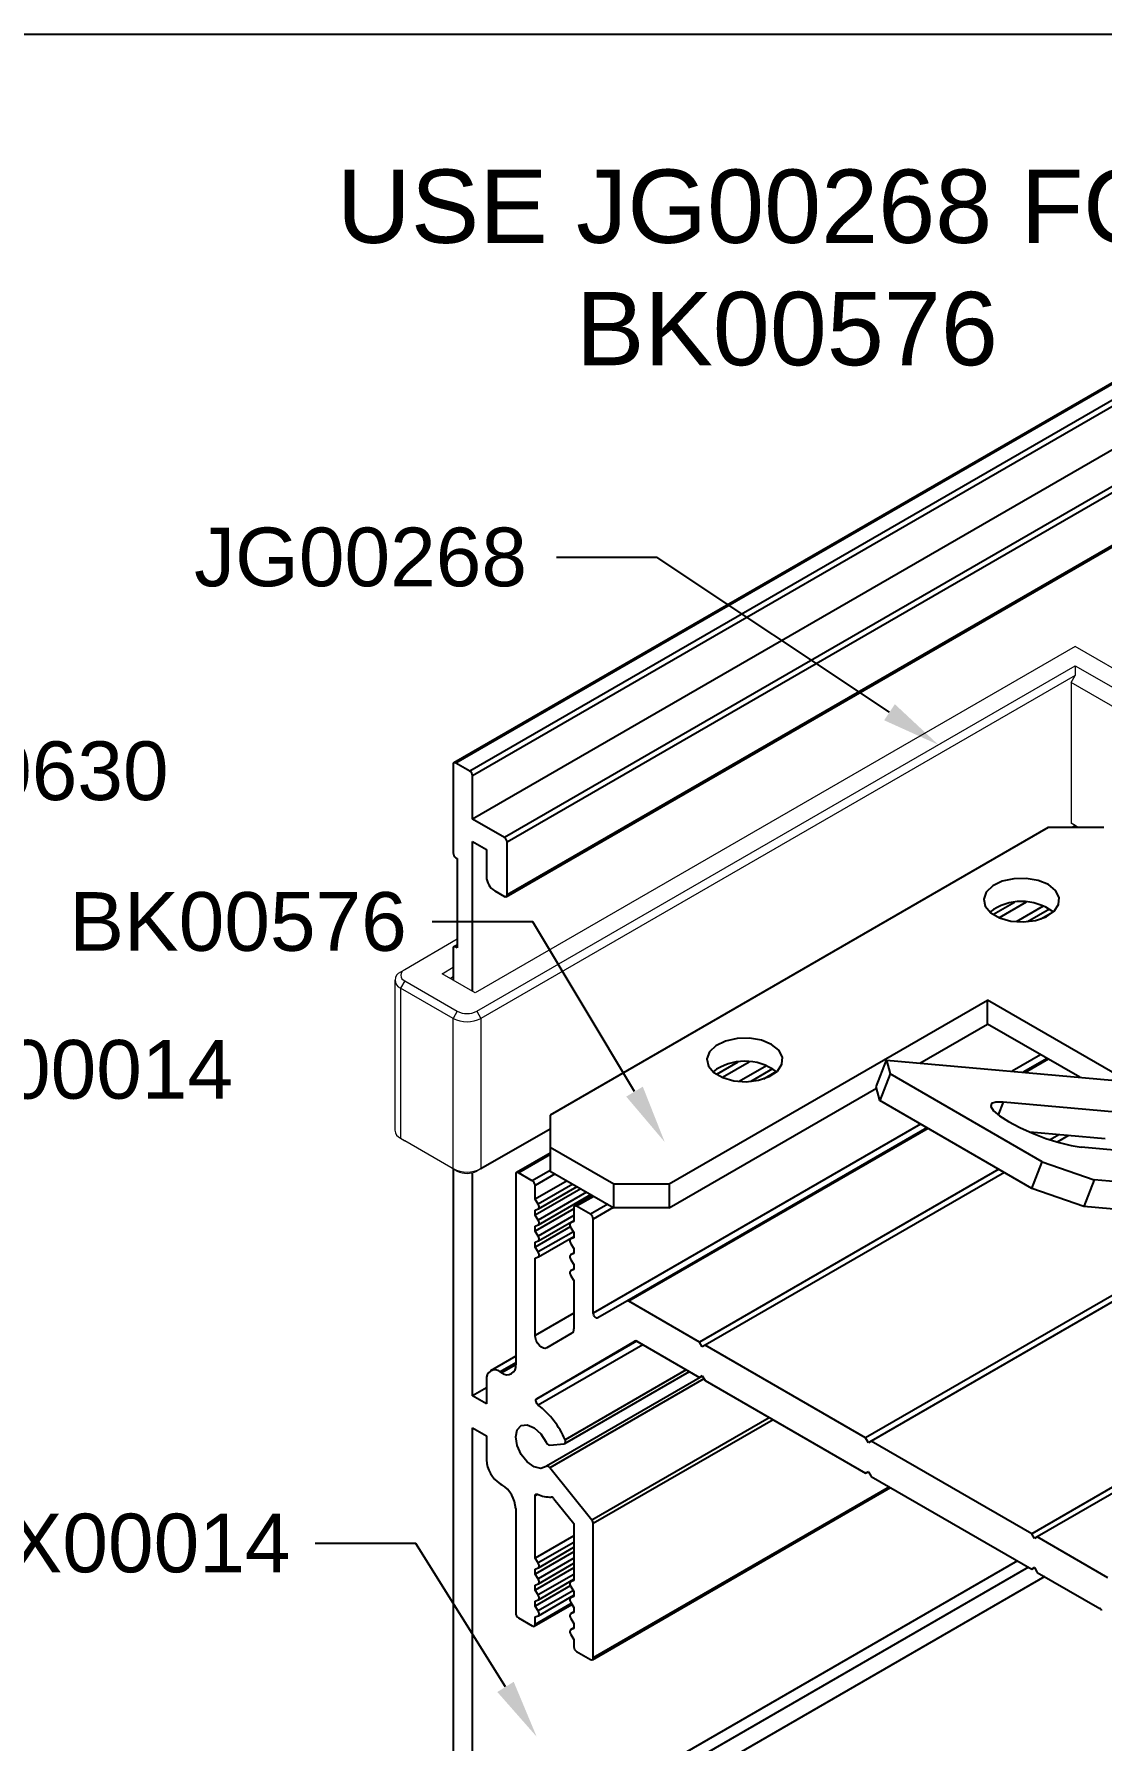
# Model space of a CAD drawing. Extents: x -0.1 to 11.3, y -13.9 to 0.
# Drawn here: x 5.512 to 8.239, y -4.361 to 0 of the extents above; entities that cross this region are included whole.
import ezdxf
from ezdxf import colors
from ezdxf.entities.mleader import LeaderData, LeaderLine
from ezdxf.math import Vec2, Vec3

# ---------------------------------------------------------------- set-up
doc = ezdxf.new("R2010")
doc.units = 0
doc.header["$LTSCALE"] = 0.5
doc.header["$MEASUREMENT"] = 0
for name, color, linetype in [('Brackets', 181, 'CONTINUOUS'), ('FAB DWG', 221, 'CONTINUOUS'), ('Housing', 150, 'CONTINUOUS')]:
    doc.layers.add(name, color=color, linetype=linetype)
doc.layers.add('Jig', color=41, linetype='CONTINUOUS', lineweight=13)
doc.layers.add('Text-Unprinted', color=131, linetype='CONTINUOUS', plot=False)
doc.styles.get("Standard").update_dxf_attribs({"font": 'arial.ttf'})

msp = doc.modelspace()

# ---------------------------------------------------------------- linework, layer by layer
at = {"layer": 'Brackets', "linetype": 'Continuous', "lineweight": 25, "transparency": 16777216}
for p, q in [((8.1027, -2.0274), (6.8299, -2.7622)), ((8.2441, -2.0274), (8.1027, -2.0274)), ((7.1339, -2.9377), (7.9471, -2.4683)), ((8.306, -2.6754), (7.9471, -2.4683)), ((7.9471, -2.5293), (7.9471, -2.4683)), ((7.7745, -2.6289), (7.9471, -2.5293)), ((8.183, -2.6654), (7.9471, -2.5293)), ((7.6626, -2.6893), (7.689, -2.6213)), ((7.6985, -2.6566), (7.6721, -2.7247)), ((7.689, -2.6213), (7.6985, -2.6566)), ((7.689, -2.6213), (8.3031, -2.6762)), ((8.0874, -2.8811), (7.6985, -2.6566)), ((7.1339, -2.9987), (7.6636, -2.6929)), ((7.6721, -2.7247), (7.6626, -2.6893)), ((8.061, -2.9492), (7.6721, -2.7247)), ((7.9877, -2.7288), (7.975, -2.7616)), ((8.2748, -2.7545), (7.9877, -2.7288)), ((6.8299, -2.7622), (6.8299, -2.8438)), ((8.2483, -2.8226), (8.0552, -2.8053)), ((6.8299, -2.8438), (6.8299, -2.9048)), ((6.8299, -2.8438), (6.9925, -2.9377)), ((8.4736, -2.8693), (8.1865, -2.8436)), ((6.8299, -2.9048), (6.9925, -2.9987)), ((8.061, -2.9492), (8.0874, -2.8811)), ((8.0874, -2.8811), (8.2194, -2.9274)), ((6.9925, -2.9377), (7.1339, -2.9377)), ((6.9925, -2.9987), (6.9925, -2.9377)), ((7.1339, -2.9377), (7.1339, -2.9987)), ((8.193, -2.9955), (8.061, -2.9492)), ((8.2194, -2.9274), (8.193, -2.9955)), ((8.7936, -2.9788), (8.2194, -2.9274)), ((7.1339, -2.9987), (6.9925, -2.9987)), ((8.688, -3.0398), (8.193, -2.9955))]:
    msp.add_line(p, q, dxfattribs=at)
at = {"layer": 'Brackets', "linetype": 'Continuous', "lineweight": 25, "transparency": 16777216, "flags": 128}
for points in [[(8.1029, -2.173), (8.0769, -2.1624), (8.0464, -2.1571), (8.0146, -2.1579), (7.9849, -2.1645), (7.9606, -2.1764), (7.9443, -2.1922), (7.9378, -2.2102), (7.9417, -2.2285), (7.9557, -2.245), (7.9782, -2.258), (8.0068, -2.2661), (8.0384, -2.2683), (8.0696, -2.2646), (8.097, -2.2551), (8.1176, -2.2411), (8.1291, -2.224), (8.1305, -2.2056), (8.1214, -2.188), (8.1029, -2.173)], [(7.3958, -2.5812), (7.3698, -2.5706), (7.3393, -2.5653), (7.3075, -2.5661), (7.2778, -2.5728), (7.2535, -2.5846), (7.2372, -2.6004), (7.2307, -2.6184), (7.2346, -2.6367), (7.2486, -2.6532), (7.2711, -2.6662), (7.2997, -2.6743), (7.3313, -2.6765), (7.3625, -2.6728), (7.3899, -2.6634), (7.4105, -2.6493), (7.422, -2.6322), (7.4233, -2.6138), (7.4143, -2.5962), (7.3958, -2.5812)], [(7.9877, -2.7288), (7.9688, -2.7288), (7.9579, -2.7327), (7.9559, -2.7402), (7.9628, -2.7509), (7.9782, -2.7639), (8.001, -2.7785), (8.0297, -2.7937), (8.0622, -2.8083), (8.0965, -2.8214), (8.1301, -2.8321), (8.1608, -2.8397), (8.1865, -2.8436)]]:
    msp.add_lwpolyline(points, dxfattribs=at)
at = {"layer": 'Brackets', "linetype": 'Continuous', "lineweight": 25, "transparency": 16777216}
for centre in [(8.0345, -2.3512), (7.3274, -2.7594)]:
    msp.add_arc(centre, 0.1352, 53.5197, 126.8533, dxfattribs=at)
at = {"layer": 'Housing', "linetype": 'Continuous', "lineweight": 25, "transparency": 16777216}
for p, q in [((9.0631, -0.4311), (6.5845, -1.862)), ((9.0657, -0.433), (6.5895, -1.8625)), ((9.0962, -0.4562), (6.6248, -1.8829)), ((9.1084, -0.4655), (6.6319, -1.8952)), ((9.19, -0.5287), (6.6319, -2.0054)), ((9.2586, -0.5829), (6.7132, -2.0523)), ((9.2705, -0.5924), (6.7203, -2.0646)), ((6.7182, -2.2039), (9.3698, -0.6732)), ((9.3673, -0.6712), (6.7203, -2.1993)), ((6.5824, -1.8666), (6.5824, -2.092)), ((6.6248, -1.8829), (6.5895, -1.8625)), ((6.6319, -2.0054), (6.6319, -1.8952)), ((6.7132, -2.0523), (6.6319, -2.0054)), ((6.6319, -2.0626), (6.6673, -2.083)), ((6.6319, -2.4455), (6.6319, -2.0626)), ((6.6673, -2.083), (6.6673, -2.1524)), ((6.7203, -2.1993), (6.7203, -2.0646)), ((6.5895, -2.1042), (6.593, -2.1062)), ((6.593, -2.1062), (6.593, -2.3349)), ((6.6885, -2.1891), (6.7132, -2.2034)), ((8.0164, -2.2187), (7.9624, -2.2498)), ((8.0457, -2.2181), (7.9772, -2.2576)), ((8.0898, -2.2277), (8.0204, -2.2678)), ((8.1053, -2.2355), (8.0495, -2.2677)), ((8.0833, -2.2607), (8.1149, -2.2425)), ((6.5824, -2.3369), (6.5824, -2.4169)), ((6.593, -2.3274), (6.5845, -2.3323)), ((6.593, -2.3308), (6.5895, -2.3328)), ((6.593, -2.3349), (6.5895, -2.3328)), ((8.0831, -2.6078), (8.01, -2.65)), ((7.3092, -2.6269), (7.2553, -2.658)), ((7.3386, -2.6263), (7.2701, -2.6658)), ((7.3827, -2.6359), (7.3133, -2.676)), ((7.3982, -2.6437), (7.3424, -2.6759)), ((7.3762, -2.6689), (7.4078, -2.6507)), ((8.0996, -2.6173), (8.0385, -2.6525)), ((8.1025, -2.619), (8.0436, -2.653)), ((7.7763, -2.7849), (6.9402, -3.2676)), ((7.7928, -2.7944), (7.0261, -3.237)), ((7.7957, -2.7961), (7.0311, -3.2375)), ((8.1295, -2.812), (8.107, -2.8249)), ((8.154, -2.8141), (8.1253, -2.8307)), ((6.8299, -2.8594), (6.7443, -2.9088)), ((6.8299, -2.8628), (6.7493, -2.9093)), ((6.5824, -2.8987), (6.5824, -5.0544)), ((6.6319, -3.4793), (6.6319, -2.909)), ((6.7422, -2.9134), (6.7422, -3.4)), ((6.7846, -2.9297), (6.7493, -2.9093)), ((6.8299, -2.9036), (6.7846, -2.9297)), ((6.843, -2.9124), (6.7917, -2.942)), ((7.9764, -2.9003), (7.2117, -3.3418)), ((7.9905, -2.9085), (7.2259, -3.3499)), ((6.8734, -2.9299), (6.7917, -2.9771)), ((6.7917, -2.9771), (6.7917, -2.942)), ((6.9088, -2.9503), (6.7917, -3.0179)), ((6.8879, -2.9383), (6.7996, -2.9893)), ((6.9232, -2.9587), (6.7996, -3.0301)), ((6.8, -3.0016), (6.8988, -2.9446)), ((6.8, -3.0424), (6.9341, -2.965)), ((6.7996, -2.9893), (6.7917, -2.9771)), ((6.8907, -3.0016), (6.7917, -3.0588)), ((6.7917, -3.0049), (6.7996, -3.0018)), ((6.7917, -3.0179), (6.7917, -3.0049)), ((6.8907, -2.9991), (6.8907, -3.0342)), ((6.939, -2.9678), (6.8928, -2.9945)), ((6.942, -2.9695), (6.8978, -2.995)), ((6.9331, -3.0154), (6.8978, -2.995)), ((6.9773, -2.9899), (6.9331, -3.0154)), ((6.9915, -2.9981), (6.9402, -3.0277)), ((6.7996, -3.0301), (6.7917, -3.0179)), ((6.7917, -3.0457), (6.7996, -3.0426)), ((6.7917, -3.0588), (6.7917, -3.0457)), ((6.8816, -3.0477), (6.7917, -3.0996)), ((6.8907, -3.0183), (6.7996, -3.0709)), ((6.8, -3.0832), (6.8907, -3.0309)), ((6.8907, -3.0327), (6.8824, -3.0375)), ((6.8907, -3.0328), (6.8828, -3.0373)), ((6.8907, -3.0342), (6.8828, -3.0373)), ((6.8828, -3.0498), (6.8907, -3.062)), ((6.9402, -3.2676), (6.9402, -3.0277)), ((8.5974, -3.0317), (7.636, -3.5867)), ((8.6219, -3.0339), (7.6501, -3.5949)), ((6.7996, -3.0709), (6.7917, -3.0588)), ((6.7917, -3.0865), (6.7996, -3.0834)), ((6.7917, -3.0996), (6.7917, -3.0865)), ((6.8894, -3.0599), (6.7996, -3.1117)), ((6.8, -3.124), (6.8907, -3.0717)), ((6.8907, -3.0736), (6.8824, -3.0784)), ((6.8907, -3.0736), (6.8828, -3.0782)), ((6.8907, -3.0751), (6.8828, -3.0782)), ((6.8828, -3.0907), (6.8907, -3.1028)), ((6.8907, -3.062), (6.8907, -3.0751)), ((6.7996, -3.1117), (6.7917, -3.0996)), ((6.7917, -3.1273), (6.7996, -3.1243)), ((6.7917, -3.325), (6.7917, -3.1273)), ((6.8907, -3.1144), (6.8824, -3.1192)), ((6.8907, -3.1144), (6.8828, -3.119)), ((6.8907, -3.1159), (6.8828, -3.119)), ((6.8828, -3.1315), (6.8907, -3.1437)), ((6.8907, -3.1028), (6.8907, -3.1159)), ((6.8907, -3.1552), (6.8824, -3.16)), ((6.8907, -3.1553), (6.8828, -3.1598)), ((6.8907, -3.1567), (6.8828, -3.1598)), ((6.8828, -3.1723), (6.8907, -3.1845)), ((6.8907, -3.1437), (6.8907, -3.1567)), ((6.8907, -3.1845), (6.8907, -3.3081)), ((6.8907, -3.2679), (6.7917, -3.325)), ((7.0261, -3.237), (6.9523, -3.2803)), ((7.2117, -3.3418), (7.0311, -3.2375)), ((6.7959, -3.4866), (7.0467, -3.3393)), ((7.0508, -3.3394), (6.7959, -3.4866)), ((7.0669, -3.3486), (6.7999, -3.5027)), ((6.8856, -3.3195), (6.8219, -3.3568)), ((7.0517, -3.3398), (7.2117, -3.4322)), ((7.2188, -3.354), (7.2117, -3.3418)), ((7.2259, -3.3499), (7.2188, -3.354)), ((7.636, -3.5867), (7.2259, -3.3499)), ((6.7422, -3.3782), (6.6776, -3.4155)), ((6.7422, -3.3952), (6.7026, -3.418)), ((6.7422, -3.4001), (6.7069, -3.4205)), ((6.6673, -3.4384), (6.6673, -3.4997)), ((6.7069, -3.4205), (6.7026, -3.418)), ((7.2193, -3.429), (6.8205, -3.6592)), ((7.223, -3.4354), (6.8291, -3.6628)), ((6.8675, -3.6012), (7.186, -3.4173)), ((7.1778, -3.4126), (6.8683, -3.5913)), ((7.2188, -3.4281), (7.2117, -3.4322)), ((7.2117, -3.4322), (7.2188, -3.4281)), ((7.2188, -3.4281), (7.2259, -3.4404)), ((7.2259, -3.4404), (7.636, -3.6771)), ((6.6673, -3.4588), (6.6319, -3.4793)), ((6.6673, -3.4997), (6.6319, -3.4793)), ((8.6542, -3.4887), (8.0602, -3.8316)), ((6.6318, -3.5609), (6.6673, -3.5813)), ((6.6318, -4.7046), (6.6318, -3.5609)), ((7.3899, -3.535), (6.9367, -3.7967)), ((7.3995, -3.5406), (6.9402, -3.8058)), ((6.6673, -3.5813), (6.6673, -3.6426)), ((6.8291, -3.605), (6.866, -3.6017)), ((7.6431, -3.599), (7.636, -3.5867)), ((7.6501, -3.5949), (7.6431, -3.599)), ((8.0602, -3.8316), (7.6501, -3.5949)), ((6.9367, -3.7967), (6.8291, -3.6628)), ((8.382, -3.6622), (8.0744, -3.8398)), ((6.7026, -3.7038), (6.7069, -3.7063)), ((7.6431, -3.673), (7.636, -3.6771)), ((7.636, -3.6771), (7.6431, -3.673)), ((7.6431, -3.673), (7.6501, -3.6853)), ((7.6501, -3.6853), (8.0602, -3.922)), ((6.7988, -3.731), (6.7917, -3.7351)), ((6.7917, -3.894), (6.7917, -3.7351)), ((6.8397, -3.7421), (6.8907, -3.8055)), ((6.9381, -4.1534), (7.6996, -3.7138)), ((7.6966, -3.7121), (6.9402, -4.1488)), ((6.7422, -3.7675), (6.7422, -4.0345)), ((6.8907, -3.8369), (6.7917, -3.894)), ((6.8907, -3.8055), (6.8907, -3.9512)), ((6.9402, -4.1488), (6.9402, -3.8058)), ((8.0673, -3.8439), (8.0602, -3.8316)), ((6.8907, -3.8777), (6.7917, -3.9349)), ((6.8907, -3.8536), (6.7996, -3.9062)), ((6.8, -3.9185), (6.8907, -3.8662)), ((8.0744, -3.8398), (8.0673, -3.8439)), ((8.2551, -3.9441), (8.0744, -3.8398)), ((8.0517, -3.9171), (6.6248, -4.7408)), ((8.0238, -3.901), (6.6318, -4.7046)), ((6.7996, -3.9062), (6.7917, -3.894)), ((6.8907, -3.9186), (6.7917, -3.9757)), ((6.7917, -3.9218), (6.7996, -3.9187)), ((6.7917, -3.9349), (6.7917, -3.9218)), ((6.8907, -3.8944), (6.7996, -3.947)), ((6.8, -3.9593), (6.8907, -3.907)), ((8.0673, -3.9179), (8.0602, -3.922)), ((8.0602, -3.922), (8.0673, -3.9179)), ((8.0673, -3.9179), (8.0744, -3.9302)), ((8.0935, -3.9412), (6.6318, -4.785)), ((6.7996, -3.947), (6.7917, -3.9349)), ((6.7917, -3.9626), (6.7996, -3.9596)), ((6.7917, -3.9757), (6.7917, -3.9626)), ((6.8816, -3.9646), (6.7917, -4.0165)), ((6.8907, -3.9353), (6.7996, -3.9879)), ((6.8, -4.0002), (6.8907, -3.9478)), ((6.8907, -3.9497), (6.8824, -3.9545)), ((6.8907, -3.9497), (6.8828, -3.9543)), ((6.8907, -3.9512), (6.8828, -3.9543)), ((6.8828, -3.9668), (6.8907, -3.979)), ((8.0744, -3.9302), (8.2344, -4.0226)), ((6.7996, -3.9879), (6.7917, -3.9757)), ((6.7917, -4.0035), (6.7996, -4.0004)), ((6.7917, -4.0165), (6.7917, -4.0035)), ((6.8842, -4.0097), (6.7917, -4.0631)), ((6.8894, -3.9769), (6.7996, -4.0287)), ((6.8, -4.041), (6.8907, -3.9886)), ((6.8907, -3.9905), (6.8824, -3.9953)), ((6.8907, -3.9906), (6.8828, -3.9951)), ((6.8907, -3.992), (6.8828, -3.9951)), ((6.8828, -4.0076), (6.8907, -4.0198)), ((6.8907, -3.979), (6.8907, -3.992)), ((6.7493, -4.0467), (6.7846, -4.0672)), ((6.7896, -4.0676), (6.8858, -4.0122)), ((6.7996, -4.0287), (6.7917, -4.0165)), ((6.7917, -4.0443), (6.7996, -4.0412)), ((6.7917, -4.0631), (6.7917, -4.0443)), ((6.8907, -4.0313), (6.8824, -4.0362)), ((6.8907, -4.0314), (6.8828, -4.0359)), ((6.8907, -4.0328), (6.8828, -4.0359)), ((6.8828, -4.0484), (6.8907, -4.0606)), ((6.8907, -4.0198), (6.8907, -4.0328)), ((6.8907, -4.0722), (6.8824, -4.077)), ((6.8907, -4.0722), (6.8828, -4.0768)), ((6.8907, -4.0737), (6.8828, -4.0768)), ((6.8828, -4.0893), (6.8907, -4.1014)), ((6.8907, -4.0606), (6.8907, -4.0737)), ((6.8907, -4.1014), (6.8907, -4.1202)), ((6.8978, -4.1325), (6.9331, -4.1529))]:
    msp.add_line(p, q, dxfattribs=at)
at = {"layer": 'Housing', "linetype": 'Continuous', "transparency": 16777216}
msp.add_line((6.6531, -2.8987), (6.8299, -2.7966), dxfattribs=at)
at = {"layer": 'Housing', "linetype": 'Continuous', "lineweight": 25, "transparency": 16777216, "flags": 128}
for points in [[(6.7996, -3.0018), (6.8006, -3.0011), (6.8014, -3), (6.8019, -2.9986), (6.8021, -2.997), (6.8019, -2.9951), (6.8014, -2.9931), (6.8006, -2.9912), (6.7996, -2.9893)], [(6.7996, -3.0426), (6.8006, -3.0419), (6.8014, -3.0409), (6.8019, -3.0395), (6.8021, -3.0378), (6.8019, -3.0359), (6.8014, -3.034), (6.8006, -3.032), (6.7996, -3.0301)], [(6.8828, -3.0373), (6.8818, -3.038), (6.881, -3.0391), (6.8805, -3.0405), (6.8803, -3.0421), (6.8805, -3.044), (6.881, -3.046), (6.8818, -3.0479), (6.8828, -3.0498)], [(6.7996, -3.0834), (6.8006, -3.0828), (6.8014, -3.0817), (6.8019, -3.0803), (6.8021, -3.0786), (6.8019, -3.0768), (6.8014, -3.0748), (6.8006, -3.0728), (6.7996, -3.0709)], [(6.8828, -3.0782), (6.8818, -3.0788), (6.881, -3.0799), (6.8805, -3.0813), (6.8803, -3.083), (6.8805, -3.0848), (6.881, -3.0868), (6.8818, -3.0888), (6.8828, -3.0907)], [(6.7996, -3.1243), (6.8006, -3.1236), (6.8014, -3.1225), (6.8019, -3.1211), (6.8021, -3.1195), (6.8019, -3.1176), (6.8014, -3.1156), (6.8006, -3.1136), (6.7996, -3.1117)], [(6.8828, -3.119), (6.8818, -3.1197), (6.881, -3.1207), (6.8805, -3.1221), (6.8803, -3.1238), (6.8805, -3.1256), (6.881, -3.1276), (6.8818, -3.1296), (6.8828, -3.1315)], [(6.8828, -3.1598), (6.8818, -3.1605), (6.881, -3.1615), (6.8805, -3.1629), (6.8803, -3.1646), (6.8805, -3.1665), (6.881, -3.1684), (6.8818, -3.1704), (6.8828, -3.1723)], [(6.9523, -3.2803), (6.9506, -3.2808), (6.9487, -3.2805), (6.9466, -3.2794), (6.9446, -3.2776), (6.9428, -3.2754), (6.9414, -3.2728), (6.9405, -3.2701), (6.9402, -3.2676)], [(6.8219, -3.3568), (6.8178, -3.358), (6.8129, -3.3572), (6.8077, -3.3546), (6.8027, -3.3502), (6.7982, -3.3445), (6.7947, -3.3381), (6.7925, -3.3314), (6.7917, -3.325)], [(6.7999, -3.5027), (6.798, -3.501), (6.7964, -3.4989), (6.7951, -3.4964), (6.7942, -3.4939), (6.7939, -3.4915), (6.794, -3.4894), (6.7947, -3.4877), (6.7959, -3.4866)], [(6.8199, -3.6596), (6.8063, -3.665), (6.7892, -3.661), (6.7715, -3.6482), (6.7562, -3.6288), (6.7459, -3.606), (6.7422, -3.5838), (6.7459, -3.5657), (6.7562, -3.5549), (6.7715, -3.5532), (6.7892, -3.5608), (6.8063, -3.5766), (6.8199, -3.5977)], [(6.866, -3.6017), (6.8672, -3.6014), (6.8681, -3.6007), (6.8689, -3.5997), (6.8694, -3.5984), (6.8695, -3.5968), (6.8694, -3.5951), (6.869, -3.5932), (6.8683, -3.5913)], [(6.8291, -3.6628), (6.8279, -3.6615), (6.8267, -3.6605), (6.8254, -3.6596), (6.8242, -3.659), (6.823, -3.6587), (6.8218, -3.6587), (6.8208, -3.659), (6.8199, -3.6596)], [(6.7917, -3.7351), (6.7918, -3.7337), (6.7922, -3.7325), (6.7927, -3.7315), (6.7935, -3.7307), (6.7944, -3.7303), (6.7955, -3.7301), (6.7967, -3.7302), (6.7979, -3.7306)], [(6.7996, -3.9187), (6.8006, -3.9181), (6.8014, -3.917), (6.8019, -3.9156), (6.8021, -3.9139), (6.8019, -3.9121), (6.8014, -3.9101), (6.8006, -3.9081), (6.7996, -3.9062)], [(6.7996, -3.9596), (6.8006, -3.9589), (6.8014, -3.9578), (6.8019, -3.9564), (6.8021, -3.9548), (6.8019, -3.9529), (6.8014, -3.9509), (6.8006, -3.9489), (6.7996, -3.947)], [(6.8828, -3.9543), (6.8818, -3.9549), (6.881, -3.956), (6.8805, -3.9574), (6.8803, -3.9591), (6.8805, -3.9609), (6.881, -3.9629), (6.8818, -3.9649), (6.8828, -3.9668)], [(6.7996, -4.0004), (6.8006, -3.9997), (6.8014, -3.9987), (6.8019, -3.9973), (6.8021, -3.9956), (6.8019, -3.9937), (6.8014, -3.9918), (6.8006, -3.9898), (6.7996, -3.9879)], [(6.8828, -3.9951), (6.8818, -3.9958), (6.881, -3.9968), (6.8805, -3.9982), (6.8803, -3.9999), (6.8805, -4.0018), (6.881, -4.0037), (6.8818, -4.0057), (6.8828, -4.0076)], [(6.7996, -4.0412), (6.8006, -4.0405), (6.8014, -4.0395), (6.8019, -4.0381), (6.8021, -4.0364), (6.8019, -4.0345), (6.8014, -4.0326), (6.8006, -4.0306), (6.7996, -4.0287)], [(6.8828, -4.0359), (6.8818, -4.0366), (6.881, -4.0377), (6.8805, -4.0391), (6.8803, -4.0407), (6.8805, -4.0426), (6.881, -4.0446), (6.8818, -4.0465), (6.8828, -4.0484)], [(6.8828, -4.0768), (6.8818, -4.0774), (6.881, -4.0785), (6.8805, -4.0799), (6.8803, -4.0816), (6.8805, -4.0834), (6.881, -4.0854), (6.8818, -4.0874), (6.8828, -4.0893)]]:
    msp.add_lwpolyline(points, dxfattribs=at)
at = {"layer": 'Housing', "linetype": 'Continuous', "lineweight": 25, "transparency": 16777216}
for centre, radius, start, end in [((6.5867, -1.8659), 0.00437, 50.7967, 189.214), ((6.6165, -1.8959), 0.0154, 2.6055, 57.3945), ((6.5978, -2.0913), 0.0154, 182.6055, 237.3945), ((6.7049, -2.0653), 0.0154, 2.6055, 57.3945), ((6.7133, -2.1503), 0.0461, 182.6055, 237.3945), ((6.716, -2.2), 0.00437, 230.7967, 9.214), ((6.5867, -2.3362), 0.00437, 50.7967, 189.214), ((6.7465, -2.9127), 0.00437, 50.7967, 189.214), ((6.7764, -2.9427), 0.0154, 2.6055, 57.3945), ((6.895, -2.9984), 0.00437, 50.7967, 189.214), ((6.9248, -3.0284), 0.0154, 2.6055, 57.3945), ((7.0281, -3.2416), 0.00502, 54.3223, 114.692), ((6.8782, -3.3093), 0.0126, 306.0752, 5.561), ((7.0488, -3.3439), 0.00502, 54.3223, 114.692), ((6.7207, -3.4035), 0.0218, 230.7967, 9.214), ((6.6888, -3.4349), 0.0218, 50.7967, 189.214), ((6.6615, -3.6802), 0.2251, 23.2497, 52.0516), ((6.8305, -3.5939), 0.0112, 199.9889, 262.5983), ((6.744, -3.6391), 0.0768, 182.6055, 237.3945), ((6.6654, -3.771), 0.0768, 2.6055, 57.3945), ((6.8316, -3.6576), 0.0804, 245.2098, 270.8907), ((6.832, -3.7473), 0.00936, 33.8979, 84.4975), ((6.9249, -3.8065), 0.0153, 2.6393, 39.7721), ((6.7576, -4.0338), 0.0154, 182.6055, 237.3945), ((8.2268, -4.0348), 0.0144, 28.7165, 58.0326), ((6.7874, -4.0638), 0.00437, 230.7967, 9.214), ((6.9061, -4.1195), 0.0154, 182.6055, 237.3945), ((6.9359, -4.1495), 0.00437, 230.7967, 9.214)]:
    msp.add_arc(centre, radius, start, end, dxfattribs=at)
at = {"layer": 'Jig', "linetype": 'Continuous', "transparency": 16777216}
for p, q in [((8.1716, -1.5648), (6.639, -2.4496)), ((9.7073, -2.4513), (8.1716, -1.5648)), ((6.6425, -2.4965), (8.1716, -1.6138)), ((8.1716, -1.6383), (6.6531, -2.5149)), ((8.161, -1.6567), (8.1716, -1.6383)), ((8.161, -1.6567), (8.161, -2.0159)), ((8.5358, -1.873), (8.161, -1.6567)), ((8.1716, -1.6138), (8.1716, -1.6383)), ((8.1716, -1.6138), (8.557, -1.8363)), ((8.1716, -2.0221), (8.161, -2.0159)), ((8.161, -2.0159), (8.1809, -2.0274)), ((8.1624, -2.0274), (8.1716, -2.0221)), ((8.1716, -2.0221), (8.1624, -2.0274)), ((8.1716, -2.0221), (8.1716, -2.0221)), ((8.1809, -2.0274), (8.1716, -2.0221)), ((6.593, -2.3128), (6.4587, -2.3904)), ((6.4587, -2.3904), (6.4481, -2.3965)), ((6.5541, -2.4006), (6.5824, -2.3843)), ((6.4334, -2.4169), (6.4334, -2.8007)), ((6.4587, -2.419), (6.4481, -2.4374)), ((6.5824, -2.5149), (6.4481, -2.4374)), ((6.4481, -2.4374), (6.4481, -2.8211)), ((6.4587, -2.419), (6.593, -2.4965)), ((6.639, -2.4496), (6.5541, -2.4006)), ((6.5824, -2.4088), (6.5753, -2.4129)), ((6.593, -2.4965), (6.5824, -2.5149)), ((6.5824, -2.8987), (6.5824, -2.5149)), ((6.6425, -2.4965), (6.6531, -2.5149)), ((6.6531, -2.5149), (6.6531, -2.8987)), ((6.4481, -2.8211), (6.5824, -2.8987)), ((6.4481, -2.8211), (6.4587, -2.8273)), ((6.593, -2.9048), (6.4587, -2.8273)), ((6.8299, -2.7966), (6.6425, -2.9048)), ((6.5824, -2.8987), (6.593, -2.9048)), ((6.6531, -2.8987), (6.6425, -2.9048))]:
    msp.add_line(p, q, dxfattribs=at)
for centre, radius, start, end in [((6.4558, -2.4169), 0.0218, 110.7834, 249.2166), ((6.4641, -2.4047), 0.0153, 110.7834, 249.2166), ((6.6178, -2.4467), 0.0769, 242.6097, 297.3903), ((6.6178, -2.4488), 0.0538, 242.6097, 297.3903), ((6.4584, -2.7982), 0.0251, 185.6948, 245.6253), ((6.6178, -2.8305), 0.0769, 242.6097, 297.3903), ((6.6178, -2.857), 0.0538, 242.6097, 297.3903)]:
    msp.add_arc(centre, radius, start, end, dxfattribs=at)
at = {"layer": 'Text-Unprinted', "transparency": 16777216}
msp.add_lwpolyline([(0, 0), (11.3039, 0), (11.3039, -13.9431), (0, -13.9431)], close=True, dxfattribs=at)

# ---------------------------------------------------------------- texts
at = {"layer": 'FAB DWG', "transparency": 16777216, "insert": (7.4351, -0.5973), "char_height": 0.1875, "attachment_point": 5}
msp.add_mtext_dynamic_manual_height_columns('USE JG00268 FOR BK00576', width=2.949978, gutter_width=0.625, heights=[0], dxfattribs=at)

# ---------------------------------------------------------------- leaders
at = {"layer": 'FAB DWG', "transparency": 16777216}
ml = msp.add_multileader_mtext('Standard', dxfattribs=at)
ml.set_content('JG00268', color=256)
ml.set_leader_properties()
ml.build(insert=Vec2(0, 0))
ml.multileader.update_dxf_attribs({"dogleg_length": 0.36, "arrow_head_size": 0.15})
ctx = ml.context
ctx.base_point, ctx.char_height, ctx.arrow_head_size, ctx.landing_gap_size, ctx.plane_origin = Vec3(5.8306, -1.3371), 0.15, 0.15, 0.09, Vec3(6.8991, -3.0267)
notes = []
notes.append((ctx, [(1, (1, 1, 0), (7.1032, -1.3371), (-1, 0), 0.257, [(0, [(7.8218, -1.8157)], 0, [])])]))
ctx.mtext.insert, ctx.mtext.width, ctx.mtext.defined_height, ctx.mtext.flow_direction = Vec3(5.9206, -1.2608), 2.307685, 0.426, 5
ml = msp.add_multileader_mtext('Standard', dxfattribs=at)
ml.set_content('BK00630', color=256)
ml.set_leader_properties()
ml.build(insert=Vec2(0, 0))
ml.multileader.update_dxf_attribs({"dogleg_length": 0.36, "arrow_head_size": 0.15})
ctx = ml.context
ctx.base_point, ctx.char_height, ctx.arrow_head_size, ctx.landing_gap_size, ctx.plane_origin = Vec3(4.9287, -1.8834), 0.15, 0.15, 0.09, Vec3(4.7899, -4.0416)
ctx.text_align_type = 2
notes.append((ctx, [(1, (1, 1, 0), (4.6717, -1.8834), (1, 0), 0.257, [(0, [(3.8672, -2.8307)], 0, [])])]))
ctx.mtext.insert, ctx.mtext.width, ctx.mtext.defined_height, ctx.mtext.alignment, ctx.mtext.flow_direction = Vec3(5.8555, -1.8071), 2.307685, 0.426, 3, 5
ml = msp.add_multileader_mtext('Standard', dxfattribs=at)
ml.set_content('BK00576', color=256)
ml.set_leader_properties()
ml.build(insert=Vec2(0, 0))
ml.multileader.update_dxf_attribs({"dogleg_length": 0.36, "arrow_head_size": 0.15})
ctx = ml.context
ctx.base_point, ctx.char_height, ctx.arrow_head_size, ctx.landing_gap_size, ctx.plane_origin = Vec3(5.5119, -2.2685), 0.15, 0.15, 0.09, Vec3(6.2001, -4.0416)
notes.append((ctx, [(1, (1, 1, 0), (6.7861, -2.2685), (-1, 0), 0.257, [(0, [(7.1228, -2.8307)], 0, [])])]))
ctx.mtext.insert, ctx.mtext.width, ctx.mtext.defined_height, ctx.mtext.flow_direction = Vec3(5.6019, -2.1922), 2.307685, 0.426, 5
ml = msp.add_multileader_mtext('Standard', dxfattribs=at)
ml.set_content('EX00014', color=256)
ml.set_leader_properties()
ml.build(insert=Vec2(0, 0))
ml.multileader.update_dxf_attribs({"dogleg_length": 0.36, "arrow_head_size": 0.15})
ctx = ml.context
ctx.base_point, ctx.char_height, ctx.arrow_head_size, ctx.landing_gap_size, ctx.plane_origin = Vec3(5.0947, -2.6462), 0.15, 0.15, 0.09, Vec3(5.117, -5.5611)
ctx.text_align_type = 2
notes.append((ctx, [(1, (1, 1, 0), (4.8378, -2.6462), (1, 0), 0.257, [(0, [(4.1943, -4.3501)], 0, [])])]))
ctx.mtext.insert, ctx.mtext.width, ctx.mtext.defined_height, ctx.mtext.alignment, ctx.mtext.flow_direction = Vec3(6.0203, -2.57), 2.307685, 0.426, 3, 5
ml = msp.add_multileader_mtext('Standard', dxfattribs=at)
ml.set_content('EX00014', color=256)
ml.set_leader_properties()
ml.build(insert=Vec2(0, 0))
ml.multileader.update_dxf_attribs({"dogleg_length": 0.36, "arrow_head_size": 0.15})
ctx = ml.context
ctx.base_point, ctx.char_height, ctx.arrow_head_size, ctx.landing_gap_size, ctx.plane_origin = Vec3(5.2147, -3.8565), 0.15, 0.15, 0.09, Vec3(5.8729, -5.561)
notes.append((ctx, [(1, (1, 1, 0), (6.4872, -3.8565), (-1, 0), 0.257, [(0, [(6.7957, -4.3501)], 0, [])])]))
ctx.mtext.insert, ctx.mtext.width, ctx.mtext.defined_height, ctx.mtext.flow_direction = Vec3(5.3047, -3.7802), 2.307685, 0.426, 5
for ctx, leaders in notes:
    for number, flags, end, landing, length, lines in leaders:
        leader = LeaderData()
        leader.index, (leader.has_last_leader_line, leader.has_dogleg_vector, leader.attachment_direction) = number, flags
        leader.last_leader_point, leader.dogleg_vector, leader.dogleg_length = Vec3(end), Vec3(landing), length
        for number, points, colour, breaks in lines:
            line = LeaderLine()
            line.index, line.vertices, line.color, line.breaks = number, Vec3.list(points), colors.encode_raw_color(colour), breaks
            leader.lines.append(line)
        ctx.leaders.append(leader)

doc.saveas('drawing.dxf')
